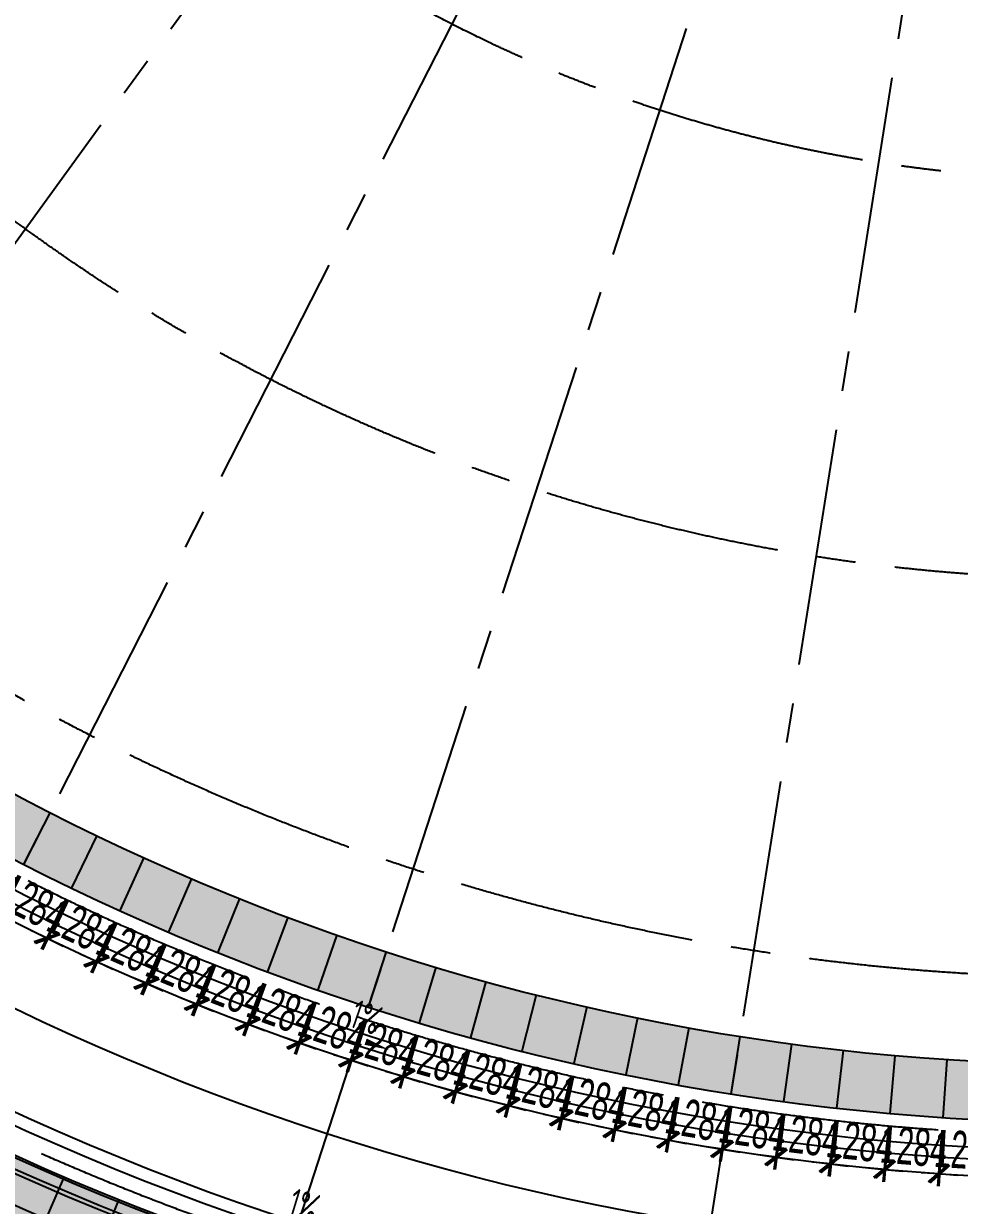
# Model space of a CAD drawing. Extents: x 104132 to 3338343, y -1228862 to 1409848.
# Drawn here: x 1735019 to 1757537, y 31315 to 59756 of the extents above; entities that cross this region are included whole.
import ezdxf

# ---------------------------------------------------------------- set-up
doc = ezdxf.new("R2010")
doc.units = 0
doc.linetypes.add('CENTER', pattern=[50.8, 31.75, -6.35, 6.35, -6.35])
doc.linetypes.add('CENTER2', pattern=[28.575, 19.05, -3.175, 3.175, -3.175])
doc.layers.get('0').update_dxf_attribs({"color": 8})
doc.layers.get('Defpoints').update_dxf_attribs({"color": 8})
for name, color, linetype in [('#幕墙线-平面', 8, 'Continuous'), ('#标注', 8, 'Continuous'), ('#轴线', 8, 'CENTER2'), ('A-ROOF-DRAN', 8, 'Continuous'), ('DIM_SYMB', 8, 'Continuous'), ('DOTE', 8, 'CENTER'), ('IEL-FINE', 8, 'Continuous'), ('分水线', 8, 'Continuous'), ('女儿墙', 8, 'Continuous'), ('落水口', 8, 'Continuous')]:
    doc.layers.add(name, color=color, linetype=linetype)
doc.styles.add('JHZX', font='jrs.shx', dxfattribs={"width": 0.6, "bigfont": 'jhz.shx'})
doc.styles.add('XD2008', font='xd-hzs.shx', dxfattribs={"width": 0.7, "bigfont": 'xd-hztxt.shx'})
doc.dimstyles.new('JZBZ-300', dxfattribs={"dimscale": 300, "dimtxt": 3, "dimasz": 1.5, "dimexe": 1, "dimexo": 1, "dimgap": 0.5, "dimtad": 1, "dimdec": 0, "dimdsep": 46, "dimtxsty": 'JHZX', "dimblk1": 'ARCHTICK', "dimblk2": 'ARCHTICK', "dimsah": 1, "dimcen": 0, "dimclrd": 1, "dimclre": 1, "dimclrt": 2, "dimadec": 3, "dimazin": 2, "dimtfac": 1, "dimtdec": 0, "dimtix": 1, "dimtmove": 0, "dimatfit": 3, "dimfxl": 1, "dimtolj": 1, "dimlwd": -1, "dimlwe": -1, "dimarcsym": 1})

# ---------------------------------------------------------------- blocks, each defined once
blk = doc.blocks.new('轴网20240313')
at = {"layer": '#标注', "ltscale": 300}
blk.add_circle((571467.9, -147345.9), 64700, dxfattribs=at)
at = {"layer": '#轴线', "ltscale": 300}
for p, q in [((562474.7, -159723.9), (531674.8, -202116.3)), ((564521.8, -160978.3), (540732.7, -207667)), ((566739.9, -161897.1), (550547.4, -211732.4)), ((569074.4, -162457.5), (560877.2, -214212.4))]:
    blk.add_line(p, q, dxfattribs=at)
for radius in [64700, 63300, 57500, 53700, 44100, 34500]:
    blk.add_circle((571467.9, -147345.9), radius, dxfattribs=at)
blk = doc.blocks.new('A$C49f573b4')
at = {"layer": '女儿墙'}
for radius in [63900, 63650]:
    blk.add_circle((0, 0), radius, dxfattribs=at)
blk = doc.blocks.new('*U481')
at = {"layer": '#幕墙线-平面', "ltscale": 300}
blk.add_line((63600, -63600), (65000, -63600), dxfattribs=at)
blk = doc.blocks.new('*U482')
at = {"layer": '#幕墙线-平面'}
for p, rotation in [((961644, 11835), 246.8571428571508), ((962191, 13153), 248.1428571428649)]:
    blk.add_blockref('*U481', p, dxfattribs=dict(at, rotation=rotation))
blk = doc.blocks.new('*U483')
at = {"layer": '#幕墙线-平面', "ltscale": 300}
blk.add_line((55800, -55800), (57200, -55800), dxfattribs=at)
blk = doc.blocks.new('*U484')
at = {"layer": '#幕墙线-平面'}
for p, rotation in [((952881, 11498), 243.0000000000059), ((953437, 12620), 244.2857142857203), ((953967, 13754), 245.5714285714347), ((954472, 14900), 246.8571428571487), ((954951, 16057), 248.1428571428629), ((955404, 17224), 249.428571428577), ((955831, 18401), 250.7142857142911), ((956231, 19588), 252.0000000000055), ((956605, 20783), 253.2857142857193), ((956952, 21986), 254.5714285714332), ((957271, 23197), 255.8571428571473), ((957563, 24414), 257.1428571428611), ((957828, 25638), 258.4285714285753), ((958066, 26868), 259.7142857142894), ((958275, 28102), 261.0000000000035), ((958457, 29341), 262.2857142857176), ((958612, 30583), 263.5714285714317), ((958738, 31829), 264.8571428571455), ((958836, 33077), 266.1428571428588)]:
    blk.add_blockref('*U483', p, dxfattribs=dict(at, rotation=rotation))
blk = doc.blocks.new('_ARCHTICK')
at = {"color": 0, "linetype": 'ByBlock', "const_width": 0.15}
blk.add_lwpolyline([(-0.5, -0.5), (0.5, 0.5)], dxfattribs=at)
blk = doc.blocks.new('*D934')
at = {"layer": '#标注', "color": 1, "ltscale": 300, "transparency": 16777216}
for p, q in [((877061, -14403), (876463, -15611)), ((878211, -14973), (877613, -16181)), ((876596, -15342), (876193, -15142)), ((876596, -15342), (877746, -15912)), ((877746, -15912), (878149, -16112))]:
    blk.add_line(p, q, dxfattribs=at)
at = {"layer": 'Defpoints', "color": 0, "ltscale": 300, "transparency": 16777216}
for p in [(877194, -14135), (878344, -14704), (877746, -15912)]:
    blk.add_point(p, dxfattribs=at)
at = {"layer": '#标注', "color": 1, "ltscale": 300, "transparency": 16777216, "xscale": 450, "yscale": 450, "zscale": 450}
for p, rotation in [((876596, -15342), 333.6428571416282), ((877746, -15912), 153.6428571416282)]:
    blk.add_blockref('_ARCHTICK', p, dxfattribs=dict(at, rotation=rotation))
at = {"layer": '#标注', "color": 2, "ltscale": 300, "transparency": 16777216, "insert": (877437, -15089), "char_height": 900, "attachment_point": 5, "rotation": 333.6429, "style": 'JHZX'}
blk.add_mtext('\\A1;1284', dxfattribs=at)
blk = doc.blocks.new('*D935')
at = {"layer": '#标注', "color": 1, "ltscale": 300, "transparency": 16777216}
for p, q in [((878217, -14976), (877646, -16197)), ((879380, -15520), (878809, -16741)), ((877773, -15925), (877366, -15734)), ((877773, -15925), (878936, -16469)), ((878936, -16469), (879343, -16660))]:
    blk.add_line(p, q, dxfattribs=at)
at = {"layer": 'Defpoints', "color": 0, "ltscale": 300, "transparency": 16777216}
for p in [(878344, -14704), (879507, -15248), (878936, -16469)]:
    blk.add_point(p, dxfattribs=at)
at = {"layer": '#标注', "color": 1, "ltscale": 300, "transparency": 16777216, "xscale": 450, "yscale": 450, "zscale": 450}
for p, rotation in [((877773, -15925), 334.9285714273407), ((878936, -16469), 154.9285714273407)]:
    blk.add_blockref('_ARCHTICK', p, dxfattribs=dict(at, rotation=rotation))
at = {"layer": '#标注', "color": 2, "ltscale": 300, "transparency": 16777216, "insert": (878609, -15654), "char_height": 900, "attachment_point": 5, "rotation": 334.9286, "style": 'JHZX'}
blk.add_mtext('\\A1;1284', dxfattribs=at)
blk = doc.blocks.new('*D936')
at = {"layer": '#标注', "color": 1, "ltscale": 300, "transparency": 16777216}
for p, q in [((879386, -15523), (878842, -16756)), ((880560, -16040), (880017, -17274)), ((878963, -16482), (878552, -16300)), ((878963, -16482), (880138, -16999)), ((880138, -16999), (880550, -17181))]:
    blk.add_line(p, q, dxfattribs=at)
at = {"layer": 'Defpoints', "color": 0, "ltscale": 300, "transparency": 16777216}
for p in [(879507, -15248), (880681, -15766), (880138, -16999)]:
    blk.add_point(p, dxfattribs=at)
at = {"layer": '#标注', "color": 1, "ltscale": 300, "transparency": 16777216, "xscale": 450, "yscale": 450, "zscale": 450}
for p, rotation in [((878963, -16482), 336.2142857130558), ((880138, -16999), 156.2142857130558)]:
    blk.add_blockref('_ARCHTICK', p, dxfattribs=dict(at, rotation=rotation))
at = {"layer": '#标注', "color": 2, "ltscale": 300, "transparency": 16777216, "insert": (879793, -16191), "char_height": 900, "attachment_point": 5, "rotation": 336.2143, "style": 'JHZX'}
blk.add_mtext('\\A1;1284', dxfattribs=at)
blk = doc.blocks.new('*D937')
at = {"layer": '#标注', "color": 1, "ltscale": 300, "transparency": 16777216}
for p, q in [((880567, -16043), (880051, -17288)), ((881752, -16534), (881237, -17779)), ((880166, -17011), (879750, -16839)), ((880166, -17011), (881352, -17502)), ((881352, -17502), (881767, -17675))]:
    blk.add_line(p, q, dxfattribs=at)
at = {"layer": 'Defpoints', "color": 0, "ltscale": 300, "transparency": 16777216}
for p in [(880681, -15766), (881867, -16257), (881352, -17502)]:
    blk.add_point(p, dxfattribs=at)
at = {"layer": '#标注', "color": 1, "ltscale": 300, "transparency": 16777216, "xscale": 450, "yscale": 450, "zscale": 450}
for p, rotation in [((880166, -17011), 337.4999999987685), ((881352, -17502), 157.4999999987685)]:
    blk.add_blockref('_ARCHTICK', p, dxfattribs=dict(at, rotation=rotation))
at = {"layer": '#标注', "color": 2, "ltscale": 300, "transparency": 16777216, "insert": (880988, -16702), "char_height": 900, "attachment_point": 5, "rotation": 337.5, "style": 'JHZX'}
blk.add_mtext('\\A1;1284', dxfattribs=at)
blk = doc.blocks.new('*D938')
at = {"layer": '#标注', "color": 1, "ltscale": 300, "transparency": 16777216}
for p, q in [((881759, -16537), (881271, -17793)), ((882955, -17001), (882468, -18258)), ((881380, -17514), (880960, -17351)), ((881380, -17514), (882576, -17978)), ((882576, -17978), (882996, -18141))]:
    blk.add_line(p, q, dxfattribs=at)
at = {"layer": 'Defpoints', "color": 0, "ltscale": 300, "transparency": 16777216}
for p in [(881867, -16257), (883064, -16722), (882576, -17978)]:
    blk.add_point(p, dxfattribs=at)
at = {"layer": '#标注', "color": 1, "ltscale": 300, "transparency": 16777216, "xscale": 450, "yscale": 450, "zscale": 450}
for p, rotation in [((881380, -17514), 338.7857142844824), ((882576, -17978), 158.7857142844824)]:
    blk.add_blockref('_ARCHTICK', p, dxfattribs=dict(at, rotation=rotation))
at = {"layer": '#标注', "color": 2, "ltscale": 300, "transparency": 16777216, "insert": (882195, -17186), "char_height": 900, "attachment_point": 5, "rotation": 338.7857, "style": 'JHZX'}
blk.add_mtext('\\A1;1284', dxfattribs=at)
blk = doc.blocks.new('*D939')
at = {"layer": '#标注', "color": 1, "ltscale": 300, "transparency": 16777216}
for p, q in [((882962, -17004), (882502, -18271)), ((884168, -17441), (883709, -18708)), ((882604, -17989), (882181, -17835)), ((882604, -17989), (883811, -18426)), ((883811, -18426), (884234, -18580))]:
    blk.add_line(p, q, dxfattribs=at)
at = {"layer": 'Defpoints', "color": 0, "ltscale": 300, "transparency": 16777216}
for p in [(883064, -16722), (884271, -17159), (883811, -18426)]:
    blk.add_point(p, dxfattribs=at)
at = {"layer": '#标注', "color": 1, "ltscale": 300, "transparency": 16777216, "xscale": 450, "yscale": 450, "zscale": 450}
for p, rotation in [((882604, -17989), 340.0714285701976), ((883811, -18426), 160.0714285701975)]:
    blk.add_blockref('_ARCHTICK', p, dxfattribs=dict(at, rotation=rotation))
at = {"layer": '#标注', "color": 2, "ltscale": 300, "transparency": 16777216, "insert": (883412, -17643), "char_height": 900, "attachment_point": 5, "rotation": 340.0714, "style": 'JHZX'}
blk.add_mtext('\\A1;1284', dxfattribs=at)
blk = doc.blocks.new('*D940')
at = {"layer": '#标注', "color": 1, "ltscale": 300, "transparency": 16777216}
for p, q in [((884175, -17443), (883744, -18720)), ((885391, -17854), (884960, -19131)), ((883840, -18436), (883413, -18292)), ((883840, -18436), (885056, -18846)), ((885056, -18846), (885482, -18990))]:
    blk.add_line(p, q, dxfattribs=at)
at = {"layer": 'Defpoints', "color": 0, "ltscale": 300, "transparency": 16777216}
for p in [(884271, -17159), (885487, -17569), (885056, -18846)]:
    blk.add_point(p, dxfattribs=at)
at = {"layer": '#标注', "color": 1, "ltscale": 300, "transparency": 16777216, "xscale": 450, "yscale": 450, "zscale": 450}
for p, rotation in [((883840, -18436), 341.35714285591), ((885056, -18846), 161.35714285591)]:
    blk.add_blockref('_ARCHTICK', p, dxfattribs=dict(at, rotation=rotation))
at = {"layer": '#标注', "color": 2, "ltscale": 300, "transparency": 16777216, "insert": (884640, -18073), "char_height": 900, "attachment_point": 5, "rotation": 341.3571, "style": 'JHZX'}
blk.add_mtext('\\A1;1284', dxfattribs=at)
blk = doc.blocks.new('*D941')
at = {"layer": '#标注', "color": 1, "ltscale": 300, "transparency": 16777216}
for p, q in [((885397, -17856), (884995, -19142)), ((886622, -18239), (886220, -19525)), ((885085, -18856), (884655, -18722)), ((885085, -18856), (886310, -19239)), ((886310, -19239), (886739, -19373))]:
    blk.add_line(p, q, dxfattribs=at)
at = {"layer": 'Defpoints', "color": 0, "ltscale": 300, "transparency": 16777216}
for p in [(885487, -17569), (886712, -17952), (886310, -19239)]:
    blk.add_point(p, dxfattribs=at)
at = {"layer": '#标注', "color": 1, "ltscale": 300, "transparency": 16777216, "xscale": 450, "yscale": 450, "zscale": 450}
for p, rotation in [((885085, -18856), 342.6428571416251), ((886310, -19239), 162.6428571416251)]:
    blk.add_blockref('_ARCHTICK', p, dxfattribs=dict(at, rotation=rotation))
at = {"layer": '#标注', "color": 2, "ltscale": 300, "transparency": 16777216, "insert": (885876, -18475), "char_height": 900, "attachment_point": 5, "rotation": 342.6429, "style": 'JHZX'}
blk.add_mtext('\\A1;1284', dxfattribs=at)
blk = doc.blocks.new('*D942')
at = {"layer": '#标注', "color": 1, "ltscale": 300, "transparency": 16777216}
for p, q in [((886629, -18241), (886256, -19536)), ((887862, -18596), (887489, -19891)), ((886339, -19247), (885906, -19123)), ((886339, -19247), (887572, -19603)), ((887572, -19603), (888004, -19727))]:
    blk.add_line(p, q, dxfattribs=at)
at = {"layer": 'Defpoints', "color": 0, "ltscale": 300, "transparency": 16777216}
for p in [(886712, -17952), (887945, -18308), (887572, -19603)]:
    blk.add_point(p, dxfattribs=at)
at = {"layer": '#标注', "color": 1, "ltscale": 300, "transparency": 16777216, "xscale": 450, "yscale": 450, "zscale": 450}
for p, rotation in [((886339, -19247), 343.9285714273373), ((887572, -19603), 163.9285714273372)]:
    blk.add_blockref('_ARCHTICK', p, dxfattribs=dict(at, rotation=rotation))
at = {"layer": '#标注', "color": 2, "ltscale": 300, "transparency": 16777216, "insert": (887121, -18849), "char_height": 900, "attachment_point": 5, "rotation": 343.9286, "style": 'JHZX'}
blk.add_mtext('\\A1;1284', dxfattribs=at)
blk = doc.blocks.new('*D943')
at = {"layer": '#标注', "color": 1, "ltscale": 300, "transparency": 16777216}
for p, q in [((887869, -18598), (887525, -19901)), ((889110, -18925), (888766, -20228)), ((887601, -19611), (887166, -19496)), ((887601, -19611), (888842, -19938)), ((888842, -19938), (889277, -20053))]:
    blk.add_line(p, q, dxfattribs=at)
at = {"layer": 'Defpoints', "color": 0, "ltscale": 300, "transparency": 16777216}
for p in [(887945, -18308), (889186, -18635), (888842, -19938)]:
    blk.add_point(p, dxfattribs=at)
at = {"layer": '#标注', "color": 1, "ltscale": 300, "transparency": 16777216, "xscale": 450, "yscale": 450, "zscale": 450}
for p, rotation in [((887601, -19611), 345.2142857130511), ((888842, -19938), 165.2142857130511)]:
    blk.add_blockref('_ARCHTICK', p, dxfattribs=dict(at, rotation=rotation))
at = {"layer": '#标注', "color": 2, "ltscale": 300, "transparency": 16777216, "insert": (888375, -19194), "char_height": 900, "attachment_point": 5, "rotation": 345.2143, "style": 'JHZX'}
blk.add_mtext('\\A1;1284', dxfattribs=at)
blk = doc.blocks.new('*D944')
at = {"layer": '#标注', "color": 1, "ltscale": 300, "transparency": 16777216}
for p, q in [((889116, -18927), (888802, -20237)), ((890364, -19227), (890050, -20537)), ((888872, -19946), (888434, -19841)), ((888872, -19946), (890120, -20245)), ((890120, -20245), (890557, -20350))]:
    blk.add_line(p, q, dxfattribs=at)
at = {"layer": 'Defpoints', "color": 0, "ltscale": 300, "transparency": 16777216}
for p in [(889186, -18635), (890434, -18935), (890120, -20245)]:
    blk.add_point(p, dxfattribs=at)
at = {"layer": '#标注', "color": 1, "ltscale": 300, "transparency": 16777216, "xscale": 450, "yscale": 450, "zscale": 450}
for p, rotation in [((888872, -19946), 346.4999999987652), ((890120, -20245), 166.4999999987652)]:
    blk.add_blockref('_ARCHTICK', p, dxfattribs=dict(at, rotation=rotation))
at = {"layer": '#标注', "color": 2, "ltscale": 300, "transparency": 16777216, "insert": (889636, -19512), "char_height": 900, "attachment_point": 5, "rotation": 346.5, "style": 'JHZX'}
blk.add_mtext('\\A1;1284', dxfattribs=at)
blk = doc.blocks.new('*D945')
at = {"layer": '#标注', "color": 1, "ltscale": 300, "transparency": 16777216}
for p, q in [((890371, -19228), (890086, -20545)), ((891625, -19500), (891340, -20817)), ((890149, -20252), (889709, -20157)), ((890149, -20252), (891404, -20524)), ((891404, -20524), (891843, -20619))]:
    blk.add_line(p, q, dxfattribs=at)
at = {"layer": 'Defpoints', "color": 0, "ltscale": 300, "transparency": 16777216}
for p in [(890434, -18935), (891689, -19206), (891404, -20524)]:
    blk.add_point(p, dxfattribs=at)
at = {"layer": '#标注', "color": 1, "ltscale": 300, "transparency": 16777216, "xscale": 450, "yscale": 450, "zscale": 450}
for p, rotation in [((890149, -20252), 347.78571428448), ((891404, -20524), 167.7857142844801)]:
    blk.add_blockref('_ARCHTICK', p, dxfattribs=dict(at, rotation=rotation))
at = {"layer": '#标注', "color": 2, "ltscale": 300, "transparency": 16777216, "insert": (890903, -19801), "char_height": 900, "attachment_point": 5, "rotation": 347.7857, "style": 'JHZX'}
blk.add_mtext('\\A1;1284', dxfattribs=at)
blk = doc.blocks.new('*D946')
at = {"layer": '#标注', "color": 1, "ltscale": 300, "transparency": 16777216}
for p, q in [((891632, -19501), (891376, -20824)), ((892892, -19744), (892637, -21068)), ((891433, -20530), (890991, -20444)), ((891433, -20530), (892694, -20773)), ((892694, -20773), (893135, -20858))]:
    blk.add_line(p, q, dxfattribs=at)
at = {"layer": 'Defpoints', "color": 0, "ltscale": 300, "transparency": 16777216}
for p in [(891689, -19206), (892949, -19450), (892694, -20773)]:
    blk.add_point(p, dxfattribs=at)
at = {"layer": '#标注', "color": 1, "ltscale": 300, "transparency": 16777216, "xscale": 450, "yscale": 450, "zscale": 450}
for p, rotation in [((891433, -20530), 349.071428570194), ((892694, -20773), 169.071428570194)]:
    blk.add_blockref('_ARCHTICK', p, dxfattribs=dict(at, rotation=rotation))
at = {"layer": '#标注', "color": 2, "ltscale": 300, "transparency": 16777216, "insert": (892177, -20062), "char_height": 900, "attachment_point": 5, "rotation": 349.0714, "style": 'JHZX'}
blk.add_mtext('\\A1;1284', dxfattribs=at)
blk = doc.blocks.new('*D947')
at = {"layer": '#标注', "color": 1, "ltscale": 300, "transparency": 16777216}
for p, q in [((892899, -19745), (892673, -21074)), ((894164, -19960), (893938, -21289)), ((892723, -20778), (892280, -20703)), ((892723, -20778), (893989, -20993)), ((893989, -20993), (894432, -21069))]:
    blk.add_line(p, q, dxfattribs=at)
at = {"layer": 'Defpoints', "color": 0, "ltscale": 300, "transparency": 16777216}
for p in [(892949, -19450), (894214, -19665), (893989, -20993)]:
    blk.add_point(p, dxfattribs=at)
at = {"layer": '#标注', "color": 1, "ltscale": 300, "transparency": 16777216, "xscale": 450, "yscale": 450, "zscale": 450}
for p, rotation in [((892723, -20778), 350.357142855908), ((893989, -20993), 170.357142855908)]:
    blk.add_blockref('_ARCHTICK', p, dxfattribs=dict(at, rotation=rotation))
at = {"layer": '#标注', "color": 2, "ltscale": 300, "transparency": 16777216, "insert": (893456, -20294), "char_height": 900, "attachment_point": 5, "rotation": 350.3571, "style": 'JHZX'}
blk.add_mtext('\\A1;1284', dxfattribs=at)
blk = doc.blocks.new('*D948')
at = {"layer": '#标注', "color": 1, "ltscale": 300, "transparency": 16777216}
for p, q in [((894171, -19962), (893975, -21295)), ((895441, -20148), (895245, -21482)), ((894019, -20998), (893573, -20933)), ((894019, -20998), (895288, -21185)), ((895288, -21185), (895734, -21250))]:
    blk.add_line(p, q, dxfattribs=at)
at = {"layer": 'Defpoints', "color": 0, "ltscale": 300, "transparency": 16777216}
for p in [(894214, -19665), (895484, -19851), (895288, -21185)]:
    blk.add_point(p, dxfattribs=at)
at = {"layer": '#标注', "color": 1, "ltscale": 300, "transparency": 16777216, "xscale": 450, "yscale": 450, "zscale": 450}
for p, rotation in [((894019, -20998), 351.6428571416226), ((895288, -21185), 171.6428571416226)]:
    blk.add_blockref('_ARCHTICK', p, dxfattribs=dict(at, rotation=rotation))
at = {"layer": '#标注', "color": 2, "ltscale": 300, "transparency": 16777216, "insert": (894741, -20498), "char_height": 900, "attachment_point": 5, "rotation": 351.6429, "style": 'JHZX'}
blk.add_mtext('\\A1;1284', dxfattribs=at)
blk = doc.blocks.new('*D949')
at = {"layer": '#标注', "color": 1, "ltscale": 300, "transparency": 16777216}
for p, q in [((895447, -20149), (895281, -21487)), ((896721, -20307), (896555, -21645)), ((895318, -21189), (894872, -21133)), ((895318, -21189), (896592, -21347)), ((896592, -21347), (897039, -21402))]:
    blk.add_line(p, q, dxfattribs=at)
at = {"layer": 'Defpoints', "color": 0, "ltscale": 300, "transparency": 16777216}
for p in [(895484, -19851), (896758, -20009), (896592, -21347)]:
    blk.add_point(p, dxfattribs=at)
at = {"layer": '#标注', "color": 1, "ltscale": 300, "transparency": 16777216, "xscale": 450, "yscale": 450, "zscale": 450}
for p, rotation in [((895318, -21189), 352.9285714273375), ((896592, -21347), 172.9285714273375)]:
    blk.add_blockref('_ARCHTICK', p, dxfattribs=dict(at, rotation=rotation))
at = {"layer": '#标注', "color": 2, "ltscale": 300, "transparency": 16777216, "insert": (896029, -20672), "char_height": 900, "attachment_point": 5, "rotation": 352.9286, "style": 'JHZX'}
blk.add_mtext('\\A1;1284', dxfattribs=at)
blk = doc.blocks.new('*D950')
at = {"layer": '#标注', "color": 1, "ltscale": 300, "transparency": 16777216}
for p, q in [((896728, -20308), (896592, -21649)), ((898005, -20437), (897869, -21778)), ((896622, -21350), (896175, -21305)), ((896622, -21350), (897899, -21480)), ((897899, -21480), (898347, -21525))]:
    blk.add_line(p, q, dxfattribs=at)
at = {"layer": 'Defpoints', "color": 0, "ltscale": 300, "transparency": 16777216}
for p in [(896758, -20009), (898035, -20139), (897899, -21480)]:
    blk.add_point(p, dxfattribs=at)
at = {"layer": '#标注', "color": 1, "ltscale": 300, "transparency": 16777216, "xscale": 450, "yscale": 450, "zscale": 450}
for p, rotation in [((896622, -21350), 354.2142857130503), ((897899, -21480), 174.2142857130503)]:
    blk.add_blockref('_ARCHTICK', p, dxfattribs=dict(at, rotation=rotation))
at = {"layer": '#标注', "color": 2, "ltscale": 300, "transparency": 16777216, "insert": (897321, -20818), "char_height": 900, "attachment_point": 5, "rotation": 354.2143, "style": 'JHZX'}
blk.add_mtext('\\A1;1284', dxfattribs=at)
blk = doc.blocks.new('*D951')
at = {"layer": '#标注', "color": 1, "ltscale": 300, "transparency": 16777216}
for p, q in [((898012, -20438), (897906, -21781)), ((899291, -20538), (899185, -21882)), ((897929, -21482), (897481, -21447)), ((897929, -21482), (899209, -21583)), ((899209, -21583), (899658, -21618))]:
    blk.add_line(p, q, dxfattribs=at)
at = {"layer": 'Defpoints', "color": 0, "ltscale": 300, "transparency": 16777216}
for p in [(898035, -20139), (899315, -20239), (899209, -21583)]:
    blk.add_point(p, dxfattribs=at)
at = {"layer": '#标注', "color": 1, "ltscale": 300, "transparency": 16777216, "xscale": 450, "yscale": 450, "zscale": 450}
for p, rotation in [((897929, -21482), 355.4999999987643), ((899209, -21583), 175.4999999987643)]:
    blk.add_blockref('_ARCHTICK', p, dxfattribs=dict(at, rotation=rotation))
at = {"layer": '#标注', "color": 2, "ltscale": 300, "transparency": 16777216, "insert": (898616, -20934), "char_height": 900, "attachment_point": 5, "rotation": 355.5, "style": 'JHZX'}
blk.add_mtext('\\A1;1284', dxfattribs=at)
blk = doc.blocks.new('*D952')
at = {"layer": '#标注', "color": 1, "ltscale": 300, "transparency": 16777216}
for p, q in [((899298, -20539), (899222, -21885)), ((900579, -20611), (900504, -21957)), ((899239, -21585), (898790, -21560)), ((899239, -21585), (900521, -21657)), ((900521, -21657), (900970, -21682))]:
    blk.add_line(p, q, dxfattribs=at)
at = {"layer": 'Defpoints', "color": 0, "ltscale": 300, "transparency": 16777216}
for p in [(899315, -20239), (900596, -20311), (900521, -21657)]:
    blk.add_point(p, dxfattribs=at)
at = {"layer": '#标注', "color": 1, "ltscale": 300, "transparency": 16777216, "xscale": 450, "yscale": 450, "zscale": 450}
for p, rotation in [((899239, -21585), 356.785714284478), ((900521, -21657), 176.785714284478)]:
    blk.add_blockref('_ARCHTICK', p, dxfattribs=dict(at, rotation=rotation))
at = {"layer": '#标注', "color": 2, "ltscale": 300, "transparency": 16777216, "insert": (899914, -21022), "char_height": 900, "attachment_point": 5, "rotation": 356.7857, "style": 'JHZX'}
blk.add_mtext('\\A1;1284', dxfattribs=at)
blk = doc.blocks.new('ERTQWE')
at = {"layer": '#标注', "ltscale": 300}
for p1, p2, distance, picture, middle in [((877194.2, -14134.5), (878344.3, -14704.4), -1347.8, '*D934', (877437.3, -15089.5)), ((878344.3, -14704.4), (879506.9, -15248.3), -1347.8, '*D935', (878608.8, -15653.6)), ((879506.9, -15248.3), (880681.5, -15765.9), -1347.8, '*D936', (879792.6, -16191.4)), ((880681.5, -15765.9), (881867.3, -16257.1), -1347.8, '*D937', (880988.2, -16702.4)), ((881867.3, -16257.1), (883063.8, -16721.6), -1347.8, '*D938', (882195, -17186.5)), ((883063.8, -16721.6), (884270.5, -17159.1), -1347.8, '*D939', (883412.3, -17643.3)), ((884270.5, -17159.1), (885486.7, -17569.4), -1347.8, '*D940', (884639.6, -18072.8)), ((885486.7, -17569.4), (886711.8, -17952.3), -1347.8, '*D941', (885876.2, -18474.6)), ((886711.8, -17952.3), (887945.2, -18307.6), -1347.8, '*D942', (887121.5, -18848.5)), ((887945.2, -18307.6), (889186.2, -18635.2), -1347.8, '*D943', (888374.9, -19194.4)), ((889186.2, -18635.2), (890434.3, -18934.8), -1347.8, '*D944', (889635.7, -19512.1)), ((890434.3, -18934.8), (891688.8, -19206.4), -1347.8, '*D945', (890903.3, -19801.4)), ((891688.7692, -19206.3742), (892949.0294, -19449.7139), -1347.78, '*D946', (892177.1313, -20062.2625)), ((892949, -19449.7), (894214.4, -19664.7), -1347.8, '*D947', (893456.5, -20294.4)), ((894214.4, -19664.7), (895484.3, -19851.3), -1347.8, '*D948', (894740.7, -20497.8)), ((895484.3, -19851.3), (896758.1, -20009.3), -1347.8, '*D949', (896029.2, -20672.4)), ((896758.1, -20009.3), (898035.1, -20138.7), -1347.8, '*D950', (897321.2, -20817.9)), ((898035.1, -20138.7), (899314.7, -20239.4), -1347.8, '*D951', (898616.2, -20934.5)), ((899314.7, -20239.4), (900596.2, -20311.3), -1347.8, '*D952', (899913.5, -21022))]:
    dim = blk.add_aligned_dim(p1=p1, p2=p2, distance=distance, dimstyle='JZBZ-300', dxfattribs=at)
    dim.commit()
    dim.dimension.update_dxf_attribs({"geometry": picture, "text_midpoint": middle})
blk = doc.blocks.new('QWEDSG')
at = {"layer": 'IEL-FINE', "ltscale": 300}
h = blk.add_hatch(dxfattribs=at)
h.set_pattern_fill('DOTS', color=256, scale=200)
h.set_pattern_definition([(0, (838162.48, -28168.94), (158.75, 317.5), [0, -317.5])])
edge = h.paths.add_edge_path(flags=17)
edge.add_arc((903162, 36831), 63600, 0, 360)
edge = h.paths.add_edge_path()
edge.add_arc((903162, 36831), 65000, 0, 360)
h = blk.add_hatch(dxfattribs=at)
h.set_pattern_fill('DOTS', color=256, scale=200)
h.set_pattern_definition([(0, (845962.48, -20368.94), (158.75, 317.5), [0, -317.5])])
edge = h.paths.add_edge_path(flags=17)
edge.add_arc((903162, 36831), 55800, 0, 360)
edge = h.paths.add_edge_path()
edge.add_arc((903162, 36831), 57200, 0, 360)
at = {"layer": '#幕墙线-平面'}
for radius in [65000, 64000, 63600, 57200, 55800]:
    blk.add_circle((903162, 36831), radius, dxfattribs=at)
for name in ['ERTQWE', '*U482', '*U484']:
    blk.add_blockref(name, (0, 0), dxfattribs=at)

msp = doc.modelspace()

# ---------------------------------------------------------------- linework, layer by layer
at = {"layer": 'A-ROOF-DRAN'}
for radius in [62950, 62650, 58150]:
    msp.add_circle((1760988, 90493), radius, dxfattribs=at)
msp.add_arc((1760988, 90493), 57850, 71.70287, 331.36515, dxfattribs=at)
at = {"layer": 'DIM_SYMB'}
msp.add_lwpolyline([(1742305, 35581, 0, 0, 0), (1743816, 35059, 0, 160, 0), (1743249, 35255, 0, 0, 0)], format="xyseb", dxfattribs=at)
at = {"layer": '分水线'}
msp.add_circle((1760988, 90493), 60400, dxfattribs=at)
at = {"layer": '落水口'}
msp.add_arc((1761055, 90471), 63950, 296.9552, 117.0448, dxfattribs=at)

# ---------------------------------------------------------------- block references
at = {"layer": '#幕墙线-平面'}
msp.add_blockref('QWEDSG', (857825, 53662), dxfattribs=at)
at = {"layer": '#幕墙线-平面', "ltscale": 300}
msp.add_blockref('A$C49f573b4', (1760988, 90493), dxfattribs=at)
at = {"layer": 'DOTE'}
msp.add_blockref('轴网20240313', (1189520, 237839), dxfattribs=at)

# ---------------------------------------------------------------- texts
at = {"layer": 'DIM_SYMB', "style": 'XD2008', "width": 0.7}
for rotation, p in [(340.9222, (1742827, 35623)), (343.0778, (1741340, 31073))]:
    msp.add_text('1%%%', height=700, rotation=rotation, dxfattribs=at).set_placement(p)

doc.saveas('drawing.dxf')
